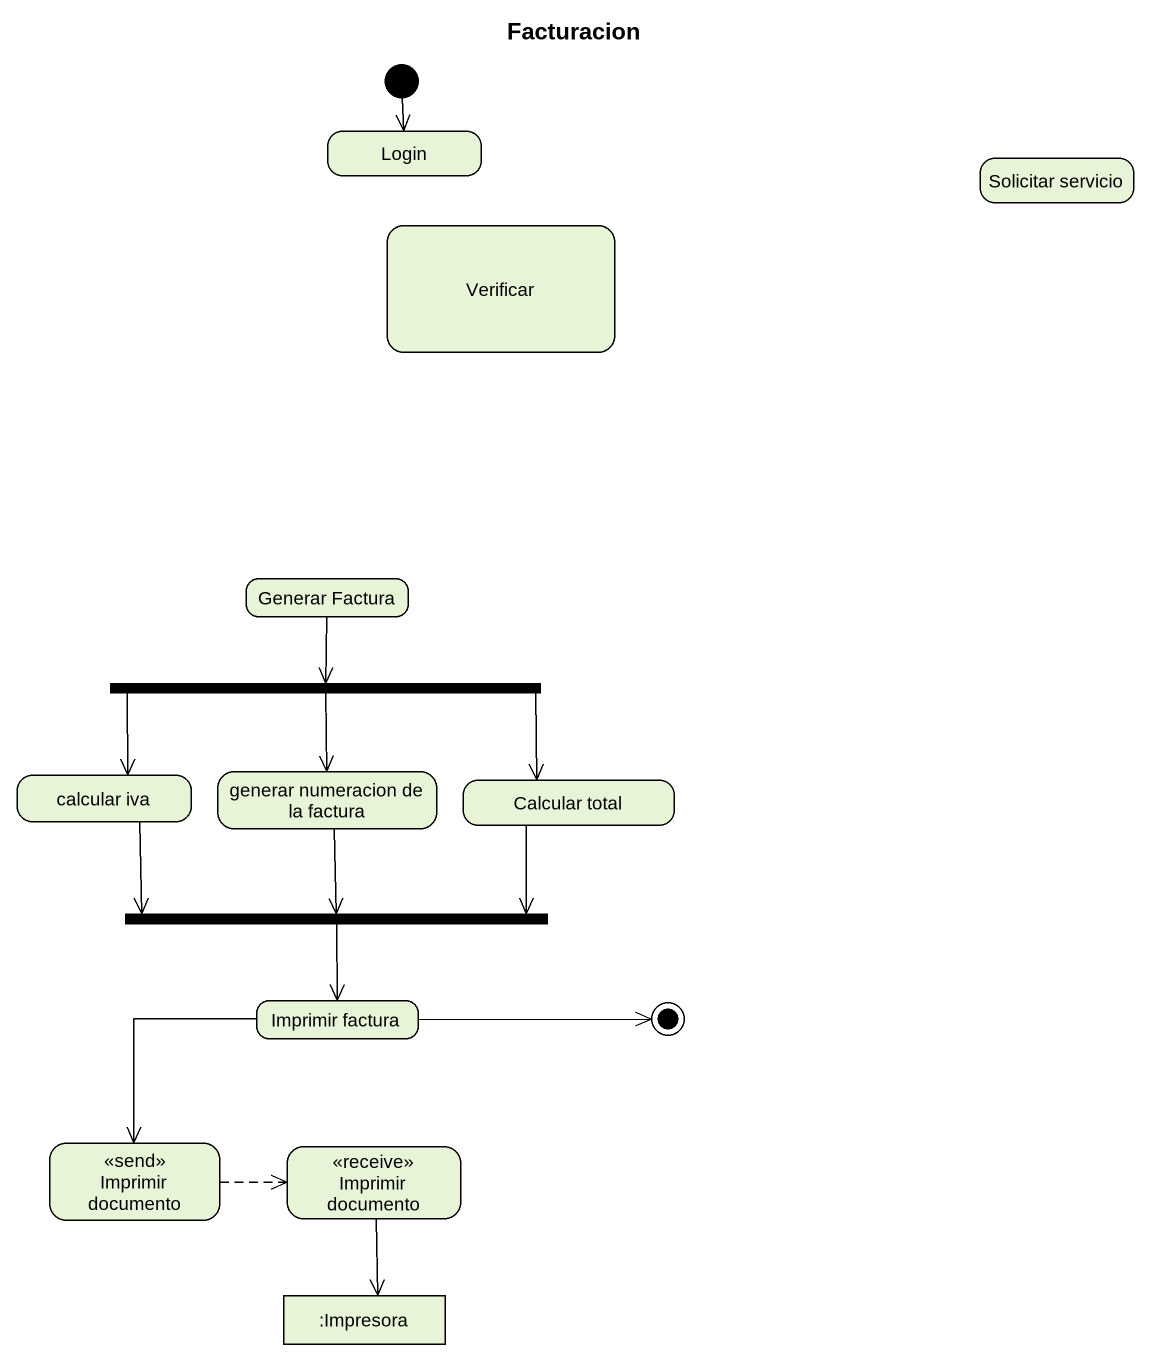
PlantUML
@startuml
title Facturacion
hide empty description
state Login
state "Solicitar servicio" as Solicitar_servicio
state Verificar
state "Generar Factura" as Generar_Factura
state fork1 <<fork>>
state "calcular iva" as calcular_iva
state "generar numeracion de la factura" as generar_numeracion_de_la
state "Calcular total" as Calcular_total
state fork2 <<join>>
state "Imprimir factura" as Imprimir_factura
state "Imprimir documento" as Imprimir_documento <<send>>
state "Imprimir documento" as Imprimir_documento_2 <<receive>>
state ":Impresora" as Impresora <<object>>
[*] --> Login
Generar_Factura --> fork1
fork1 -left-> calcular_iva
fork1 --> generar_numeracion_de_la
fork1 -right-> Calcular_total
calcular_iva -right-> fork2
generar_numeracion_de_la --> fork2
Calcular_total -left-> fork2
fork2 --> Imprimir_factura
Imprimir_factura --> Imprimir_documento
Imprimir_documento -right[dashed]-> Imprimir_documento_2
Imprimir_documento_2 --> Impresora
Imprimir_factura -right-> [*]
@enduml
